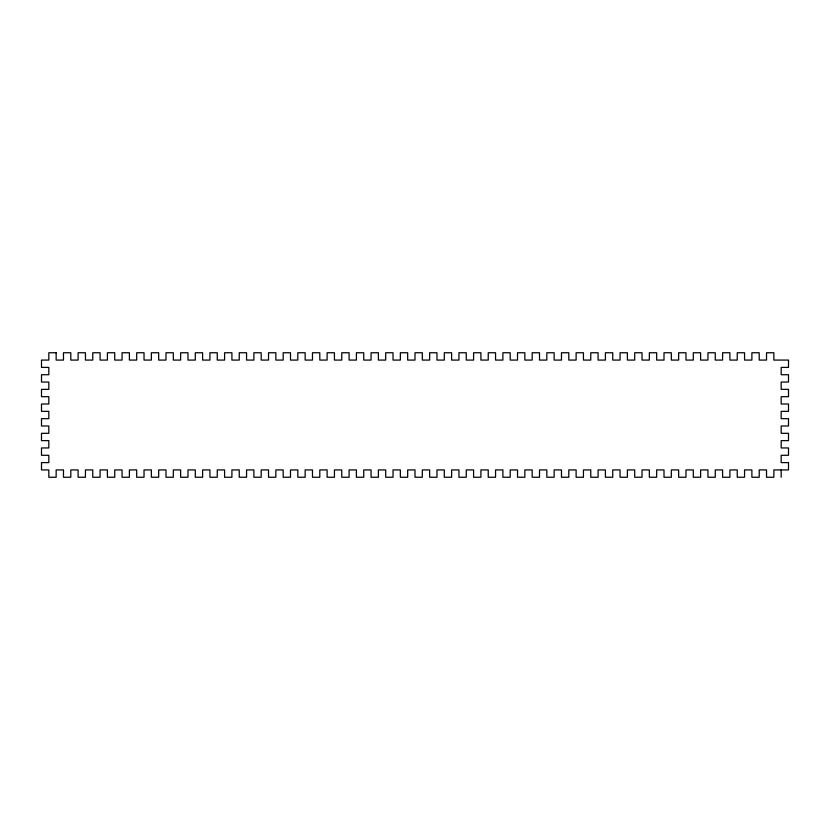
<?xml version="1.0" encoding="UTF-8"?>
<svg xmlns="http://www.w3.org/2000/svg" width="830" height="830" viewBox="0 0 830 830"><rect width="100%" height="100%" fill="white"/><g stroke="black" fill="none" stroke-linecap="round" stroke-linejoin="round"><path stroke-width="1.25" d="M781.175 469.925L781.175 477.25M56.15 352.75L48.825 352.75L48.825 360.075L41.5 360.075L41.5 367.4L48.825 367.4L48.825 374.724L41.5 374.724L41.5 382.049L48.825 382.049L48.825 389.363L41.5 389.363L41.5 396.688L48.825 396.688L48.825 404.013L41.5 404.013L41.5 411.338L48.825 411.338L48.825 418.662L41.5 418.662L41.5 425.987L48.825 425.987L48.825 433.312L41.5 433.312L41.5 440.637L48.825 440.637L48.825 447.951L41.5 447.951L41.5 455.276L48.825 455.276L48.825 462.601L41.5 462.601L41.5 469.925L48.825 469.925L48.825 477.25L56.15 477.25L56.15 469.925L63.474 469.925L63.474 477.25L70.799 477.25L70.799 469.925L78.113 469.925L78.113 477.25L85.438 477.25L85.438 469.925L92.763 469.925L92.763 477.25L100.088 477.25L100.088 469.925L107.412 469.925L107.412 477.25L114.737 477.25L114.737 469.925L122.062 469.925L122.062 477.25L129.387 477.25L129.387 469.925L136.701 469.925L136.701 477.25L144.026 477.25L144.026 469.925L151.351 469.925L151.351 477.25L158.675 477.25L158.675 469.925L166 469.925L166 477.25L173.325 477.25L173.325 469.925L180.65 469.925L180.65 477.25L187.974 477.25L187.974 469.925L195.299 469.925L195.299 477.25L202.613 477.25L202.613 469.925L209.938 469.925L209.938 477.25L217.263 477.25L217.263 469.925L224.588 469.925L224.588 477.25L231.912 477.25L231.912 469.925L239.237 469.925L239.237 477.25L246.562 477.25L246.562 469.925L253.887 469.925L253.887 477.25L261.201 477.25L261.201 469.925L268.526 469.925L268.526 477.25L275.851 477.25L275.851 469.925L283.175 469.925L283.175 477.25L290.5 477.25L290.5 469.925L297.825 469.925L297.825 477.25L305.15 477.25L305.15 469.925L312.474 469.925L312.474 477.25L319.799 477.25L319.799 469.925L327.113 469.925L327.113 477.25L334.438 477.25L334.438 469.925L341.763 469.925L341.763 477.25L349.088 477.25L349.088 469.925L356.412 469.925L356.412 477.25L363.737 477.25L363.737 469.925L371.062 469.925L371.062 477.25L378.387 477.25L378.387 469.925L385.701 469.925L385.701 477.25L393.026 477.25L393.026 469.925L400.351 469.925L400.351 477.25L407.675 477.25L407.675 469.925L415 469.925L415 477.25L422.325 477.25L422.325 469.925L429.65 469.925L429.65 477.25L436.974 477.25L436.974 469.925L444.299 469.925L444.299 477.25L451.613 477.25L451.613 469.925L458.938 469.925L458.938 477.25L466.263 477.25L466.263 469.925L473.588 469.925L473.588 477.25L480.912 477.25L480.912 469.925L488.237 469.925L488.237 477.25L495.562 477.25L495.562 469.925L502.887 469.925L502.887 477.25L510.201 477.25L510.201 469.925L517.526 469.925L517.526 477.25L524.851 477.25L524.851 469.925L532.175 469.925L532.175 477.25L539.5 477.25L539.5 469.925L546.825 469.925L546.825 477.25L554.15 477.25L554.15 469.925L561.474 469.925L561.474 477.25L568.799 477.25L568.799 469.925L576.113 469.925L576.113 477.25L583.438 477.25L583.438 469.925L590.763 469.925L590.763 477.25L598.088 477.25L598.088 469.925L605.412 469.925L605.412 477.25L612.737 477.25L612.737 469.925L620.062 469.925L620.062 477.25L627.387 477.25L627.387 469.925L634.701 469.925L634.701 477.25L642.026 477.25L642.026 469.925L649.351 469.925L649.351 477.25L656.675 477.25L656.675 469.925L664 469.925L664 477.25L671.325 477.25L671.325 469.925L678.65 469.925L678.65 477.25L685.974 477.25L685.974 469.925L693.299 469.925L693.299 477.25L700.613 477.25L700.613 469.925L707.938 469.925L707.938 477.25L715.263 477.25L715.263 469.925L722.588 469.925L722.588 477.25L729.912 477.25L729.912 469.925L737.237 469.925L737.237 477.25L744.562 477.25L744.562 469.925L751.887 469.925L751.887 477.25L759.201 477.25L759.201 469.925L766.526 469.925L766.526 477.25L773.851 477.25L773.851 469.925L788.5 469.925L788.5 462.601L781.175 462.601L781.175 455.276L788.5 455.276L788.5 447.951L781.175 447.951L781.175 440.637L788.5 440.637L788.5 433.312L781.175 433.312L781.175 425.987L788.5 425.987L788.5 418.662L781.175 418.662L781.175 411.338L788.5 411.338L788.5 404.013L781.175 404.013L781.175 396.688L788.5 396.688L788.5 389.363L781.175 389.363L781.175 382.049L788.5 382.049L788.5 374.724L781.175 374.724L781.175 367.4L788.5 367.4L788.5 360.075L773.851 360.075L773.851 352.75L766.526 352.75L766.526 360.075L759.201 360.075L759.201 352.75L751.887 352.75L751.887 360.075L744.562 360.075L744.562 352.75L737.237 352.75L737.237 360.075L729.912 360.075L729.912 352.75L722.588 352.75L722.588 360.075L715.263 360.075L715.263 352.75L707.938 352.75L707.938 360.075L700.613 360.075L700.613 352.75L693.299 352.75L693.299 360.075L685.974 360.075L685.974 352.75L678.65 352.75L678.65 360.075L671.325 360.075L671.325 352.75L664 352.75L664 360.075L656.675 360.075L656.675 352.75L649.351 352.75L649.351 360.075L642.026 360.075L642.026 352.75L634.701 352.75L634.701 360.075L627.387 360.075L627.387 352.75L620.062 352.75L620.062 360.075L612.737 360.075L612.737 352.75L605.412 352.75L605.412 360.075L598.088 360.075L598.088 352.75L590.763 352.75L590.763 360.075L583.438 360.075L583.438 352.75L576.113 352.75L576.113 360.075L568.799 360.075L568.799 352.75L561.474 352.75L561.474 360.075L554.15 360.075L554.15 352.75L546.825 352.75L546.825 360.075L539.5 360.075L539.5 352.75L532.175 352.75L532.175 360.075L524.851 360.075L524.851 352.75L517.526 352.75L517.526 360.075L510.201 360.075L510.201 352.75L502.887 352.75L502.887 360.075L495.562 360.075L495.562 352.75L488.237 352.75L488.237 360.075L480.912 360.075L480.912 352.75L473.588 352.75L473.588 360.075L466.263 360.075L466.263 352.75L458.938 352.75L458.938 360.075L451.613 360.075L451.613 352.75L444.299 352.75L444.299 360.075L436.974 360.075L436.974 352.75L429.65 352.75L429.65 360.075L422.325 360.075L422.325 352.75L415 352.75L415 360.075L407.675 360.075L407.675 352.75L400.351 352.75L400.351 360.075L393.026 360.075L393.026 352.75L385.701 352.75L385.701 360.075L378.387 360.075L378.387 352.75L371.062 352.75L371.062 360.075L363.737 360.075L363.737 352.75L356.412 352.75L356.412 360.075L349.088 360.075L349.088 352.75L341.763 352.75L341.763 360.075L334.438 360.075L334.438 352.75L327.113 352.75L327.113 360.075L319.799 360.075L319.799 352.75L312.474 352.75L312.474 360.075L305.15 360.075L305.15 352.75L297.825 352.75L297.825 360.075L290.5 360.075L290.5 352.75L283.175 352.75L283.175 360.075L275.851 360.075L275.851 352.75L268.526 352.75L268.526 360.075L261.201 360.075L261.201 352.75L253.887 352.75L253.887 360.075L246.562 360.075L246.562 352.75L239.237 352.75L239.237 360.075L231.912 360.075L231.912 352.75L224.588 352.75L224.588 360.075L217.263 360.075L217.263 352.75L209.938 352.75L209.938 360.075L202.613 360.075L202.613 352.75L195.299 352.75L195.299 360.075L187.974 360.075L187.974 352.75L180.65 352.75L180.65 360.075L173.325 360.075L173.325 352.75L166 352.75L166 360.075L158.675 360.075L158.675 352.75L151.351 352.75L151.351 360.075L144.026 360.075L144.026 352.75L136.701 352.75L136.701 360.075L129.387 360.075L129.387 352.75L122.062 352.75L122.062 360.075L114.737 360.075L114.737 352.75L107.412 352.75L107.412 360.075L100.088 360.075L100.088 352.75L92.763 352.75L92.763 360.075L85.438 360.075L85.438 352.75L78.113 352.75L78.113 360.075L70.799 360.075L70.799 352.75L63.474 352.75L63.474 360.075L56.15 360.075L56.15 352.75"/></g></svg>
